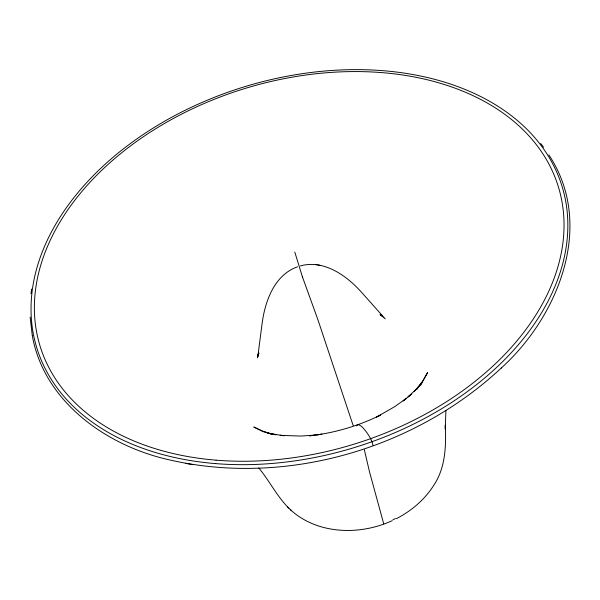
<?xml version="1.0" encoding="UTF-8"?>
<svg xmlns="http://www.w3.org/2000/svg" width="600" height="600" viewBox="0 0 600 600"><rect width="100%" height="100%" fill="white"/><g stroke="black" fill="none" stroke-linecap="round" stroke-linejoin="round"><path stroke-width="0.9" d="M445.92 410.55L445.245 429.075L445.335 425.213C446.107 445.357 445.688 467.092 434.213 484.582C425.168 499.268 411.615 510.862 396.338 518.685M30.997 293.737L31.628 289.058M356.618 425.895L356.737 425.467M258.832 353.048L257.377 357.825L258.442 353.595L257.865 356.243L262.08 323.7C264.99 301.38 274.305 274.92 297.57 266.79M420.623 385.252L427.65 372.51L422.655 381.067L416.618 389.355L421.815 382.837L414.165 391.463L417.21 388.357L408.09 396.908L411.345 394.207L403.155 400.957L406.125 398.49L394.942 406.53L376.582 417.045L380.647 415.02C358.373 426.015 334.178 433.11 309.487 435.825L321.825 434.213L317.618 434.783M501.24 368.048C558.3 316.5 595.395 225.075 548.88 154.928M501.555 367.748C413.752 449.963 283.23 487.38 165.75 459.015C104.775 444.442 44.055 400.875 32.348 335.918M356.925 425.16L358.65 424.725L361.26 426.143A1394.933 42.953 68.8 0 1 364.665 429.847C368.01 433.627 372.66 441.165 372.915 445.283M392.272 520.65C370.748 530.475 345.825 533.385 322.853 527.265C312.577 524.475 302.767 519.81 294.42 513.158C279.15 501.082 271.02 482.73 258.803 467.97M300.382 265.913C324.045 259.305 346.845 275.767 361.733 292.507L385.23 318.877L380.062 314.483L382.553 316.185L380.663 314.947M314.752 435.12L300.697 436.072L280.125 435.338L284.235 435.728L271.815 433.928L276 434.768L264.735 432.075L271.71 434.228M315.983 264.69L317.325 264.892M318.345 265.043L319.86 265.275M185.73 463.418L193.028 464.662M270.93 433.98L262.837 431.153L253.792 426.998L263.43 431.873M287.603 506.978L288.84 508.155M290.332 509.565L291.54 510.72M540.735 143.505L543.577 147.225M383.745 523.905L369.532 471.952L364.335 449.715M302.392 276.78L317.858 319.575L353.183 425.618M294.795 252.083L302.498 277.11M32.287 335.647L30.135 317.115M395.46 518.535A86.235 69.765 -17.1 0 1 392.985 519.743M258.788 353.07L257.955 355.192L258.788 353.108M215.722 463.612A274.763 188.58 -17.1 0 0 562.148 186.66A274.763 188.58 -17.1 0 0 120.435 151.192A274.763 188.58 -17.1 0 0 215.722 463.612M216.075 460.17A271.11 186.015 -17.1 0 0 558.533 187.358A271.11 186.015 -17.1 0 0 123.007 151.718A271.11 186.015 -17.1 0 0 216.075 460.17"/></g></svg>
